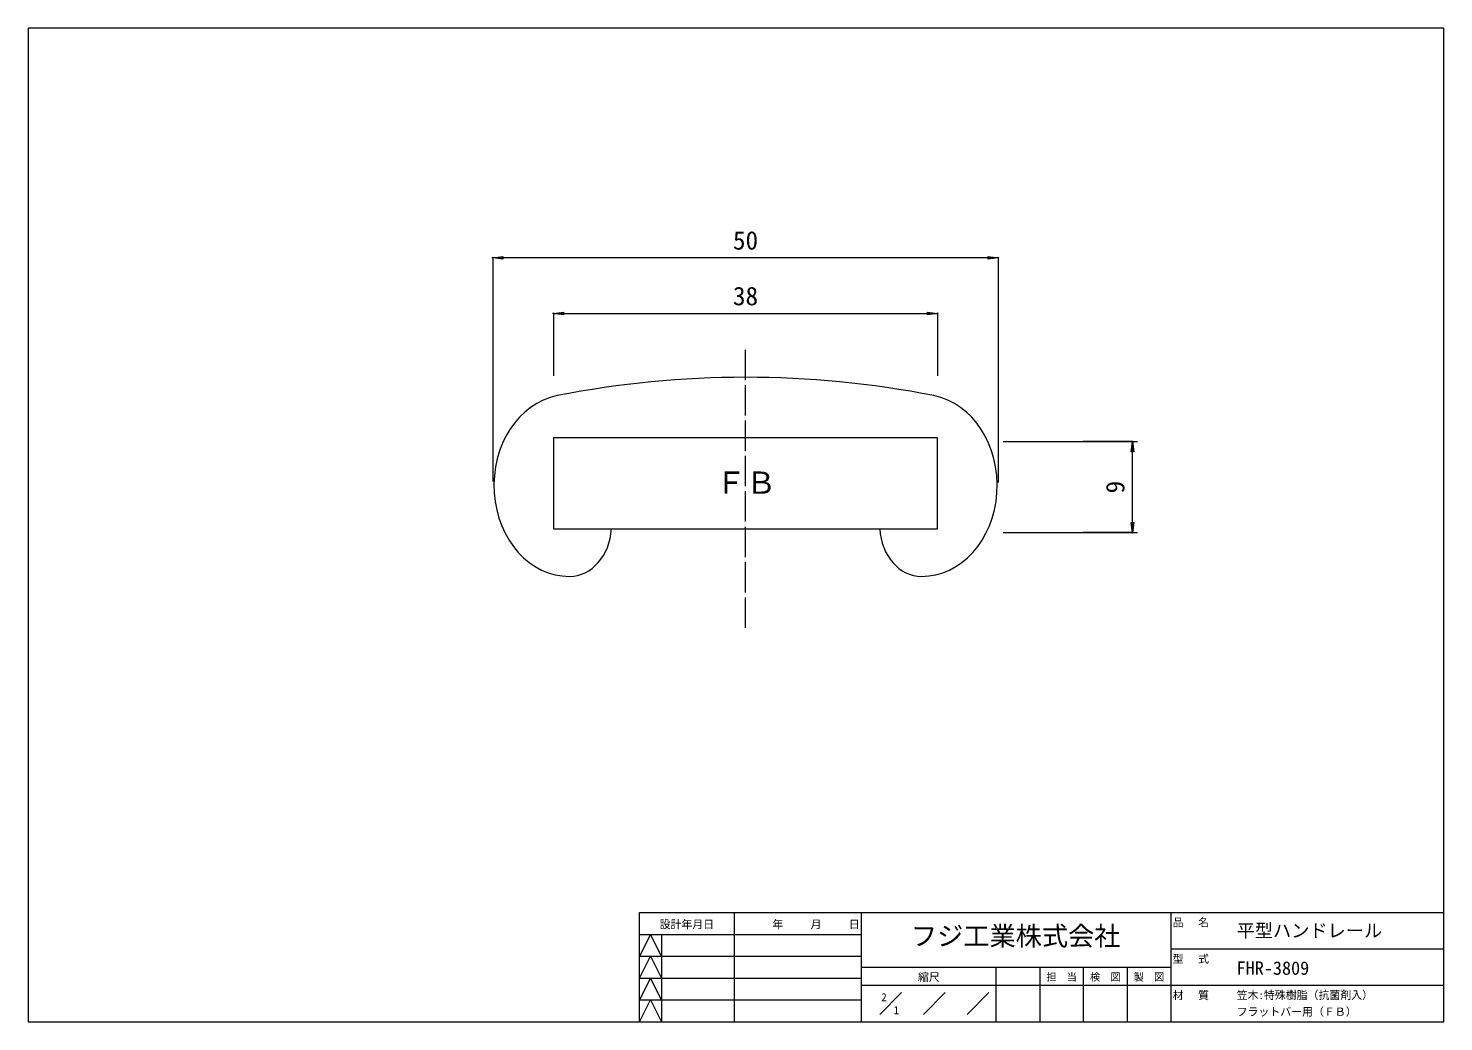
# Model space of a CAD drawing. Units: millimetres at full size, sheet at 2:1. Extents: x -66 to 74, y -49 to 49.
import ezdxf
from ezdxf.enums import TextEntityAlignment as Align

# ---------------------------------------------------------------- set-up
doc = ezdxf.new("R2010")
doc.units = ezdxf.units.MM
doc.header["$LTSCALE"] = 0.5
doc.header["$PDMODE"] = 32
doc.header["$PDSIZE"] = 0.1
doc.linetypes.add('LONG_DASHED1', pattern=[7, 6, -1])
doc.layers.add('0-0_0', color=7, linetype='Continuous')
for name, color, linetype, lineweight in [('0-1_LEVEL001', 7, 'Continuous', 20), ('0-2_LEVEL002', 7, 'Continuous', 20), ('F-0', 7, 'Continuous', 18)]:
    doc.layers.add(name, color=color, linetype=linetype, lineweight=lineweight)
doc.styles.add('ＭＳ ゴシック', font='')
doc.styles.get('ＭＳ ゴシック').set_extended_font_data('MS Gothic')

msp = doc.modelspace()

# ---------------------------------------------------------------- linework, layer by layer
at = {"layer": '0-1_LEVEL001'}
for p, q in [((29.5611, 26.5734), (-20.4389, 26.5734)), ((-20.4389, 26.5734), (-20.4389, 4.4267)), ((29.5611, 26.5734), (29.5611, 4.3178)), ((-14.4389, 21.0667), (-14.4389, 14.8894)), ((-14.4389, 21.0667), (23.5611, 21.0667)), ((23.5611, 21.0667), (23.5611, 14.8894)), ((-14.4389, 8.7397), (-14.4389, -0.2603)), ((23.5611, -0.2603), (23.5611, 8.7397)), ((30.0611, 8.3814), (43.3459, 8.3814)), ((42.8459, 8.3814), (37.9167, 8.3814)), ((42.8459, -0.6186), (42.8459, 8.3814)), ((-8.7189, -0.2603), (17.8411, -0.2603)), ((30.0611, -0.6186), (43.3459, -0.6186)), ((42.8459, -0.6186), (37.9167, -0.6186))]:
    msp.add_line(p, q, dxfattribs=at)
at = {"layer": '0-1_LEVEL001', "linetype": 'LONG_DASHED1'}
msp.add_line((4.5611, -10.0379), (4.5611, 17.8007), dxfattribs=at)
at = {"layer": '0-1_LEVEL001'}
for points in [[(-19.4389, 26.4418), (-20.4389, 26.5734), (-19.4389, 26.7051)], [(28.5611, 26.7051), (29.5611, 26.5734), (28.5611, 26.4418)], [(-13.4389, 20.9351), (-14.4389, 21.0667), (-13.4389, 21.1984)], [(23.5611, 21.0667), (22.5611, 20.9351), (22.5611, 21.1984)], [(42.7142, 7.3814), (42.8459, 8.3814), (42.9775, 7.3814)], [(42.9775, 0.3814), (42.8459, -0.6186), (42.7142, 0.3814)]]:
    msp.add_lwpolyline(points, close=True, dxfattribs=at)
at = {"layer": '0-1_LEVEL001', "color": 4}
for p in [(-20.4389, 26.5734), (29.5611, 26.5734), (-14.4389, 21.0667), (23.5611, 21.0667), (42.8459, 8.3814), (42.8459, -0.6186)]:
    msp.add_point(p, dxfattribs=at)
at = {"layer": '0-2_LEVEL002'}
for p, q in [((23.5611, 8.7397), (-14.4389, 8.7397)), ((-14.4389, -0.2603), (-8.7189, -0.2603)), ((17.8411, -0.2603), (23.5611, -0.2603))]:
    msp.add_line(p, q, dxfattribs=at)
for centre, major_axis, start_param, end_param in [((4.5611, -125.2603), (0, 140), 6.12218524, 6.44418511), ((-12.8689, 4.0456), (0, 9), 0.16099981, 3.14393331), ((21.9911, 4.0456), (0, 9), 3.13925173, 6.12218524), ((-12.8611, 0.0456), (0, 5), 3.14393331, 4.65118075), ((21.9834, 0.0456), (0, 5), 1.63200429, 3.13925173)]:
    msp.add_ellipse(centre, major_axis=major_axis, ratio=0.83, start_param=start_param, end_param=end_param, dxfattribs=at)
at = {"layer": 'F-0'}
for p, q in [((3.4355, -38.2115), (3.4355, -49.0115)), ((16.0355, -49.0115), (16.0355, -38.2115)), ((46.6355, -38.2115), (46.6355, -49.0115)), ((-5.9245, -40.3715), (16.0355, -40.3715)), ((-3.7645, -40.3715), (-3.7645, -49.0115)), ((46.6355, -41.8115), (73.6355, -41.8115)), ((-5.9245, -42.5315), (16.0355, -42.5315)), ((-5.9245, -44.6915), (16.0355, -44.6915)), ((16.0355, -43.6115), (46.6355, -43.6115)), ((29.3555, -49.0115), (29.3555, -43.6115)), ((33.6755, -43.6115), (33.6755, -49.0115)), ((37.9955, -49.0115), (37.9955, -43.6115)), ((42.3155, -43.6115), (42.3155, -49.0115)), ((16.0355, -45.4115), (46.6355, -45.4115)), ((17.8355, -48.2915), (19.9955, -46.1315)), ((22.1555, -48.2915), (24.3155, -46.1315)), ((26.4755, -48.2915), (28.6355, -46.1315)), ((46.6355, -45.4115), (73.6355, -45.4115)), ((-5.9245, -46.8515), (16.0355, -46.8515))]:
    msp.add_line(p, q, dxfattribs=at)
msp.add_lwpolyline([(-66.4045, -49.0115), (73.6355, -49.0115), (73.6355, 49.2685), (-66.4045, 49.2685)], close=True, dxfattribs=at)
for points in [[(-5.9245, -49.0115), (-5.9245, -38.2115), (73.6355, -38.2115)], [(-3.7645, -42.5315), (-4.8445, -40.3715), (-5.9245, -42.5315)], [(-5.9245, -44.6915), (-4.8445, -42.5315), (-3.7645, -44.6915)], [(-3.7645, -46.8515), (-4.8445, -44.6915), (-5.9245, -46.8515)], [(-5.9245, -49.0115), (-4.8445, -46.8515), (-3.7645, -49.0115)]]:
    msp.add_lwpolyline(points, dxfattribs=at)

# ---------------------------------------------------------------- texts
at = {"layer": '0-0_0', "style": 'ＭＳ ゴシック'}
for s, height, p in [('平型ハンドレール', 1.32, (53.1464, -41.0593)), ('FHR-3809', 1.32, (53.1464, -44.7632)), ('2', 0.7918, (17.9926, -47.2214)), ('1', 0.7918, (19.2255, -48.5073))]:
    msp.add_text(s, height=height, dxfattribs=at).set_placement(p, align=Align.BOTTOM_LEFT)
at = {"layer": '0-1_LEVEL001', "style": 'ＭＳ ゴシック'}
for s, height, p in [('50', 1.833, (3.3111, 26.8234)), ('38', 1.833, (3.3111, 21.3167)), ('ＦＢ', 2.199, (1.603, 2.5575))]:
    msp.add_text(s, height=height, dxfattribs=at).set_placement(p, align=Align.BOTTOM_LEFT)
msp.add_text('9', height=1.833, rotation=90, dxfattribs=at).set_placement((42.5959, 3.2564), align=Align.BOTTOM_LEFT)
at = {"layer": 'F-0', "style": 'ＭＳ ゴシック'}
for s, height, p in [('設計年月日', 0.7918, (-3.9445, -40.0115)), ('年', 0.7918, (7.2155, -40.0115)), ('月', 0.7918, (10.9955, -40.0115)), ('日', 0.7918, (14.7755, -40.0115)), ('品', 0.7918, (46.8155, -39.8315)), ('名', 0.7918, (49.3355, -39.8315)), ('フジ工業株式会社', 1.9, (20.9237, -42.0486)), ('型', 0.7918, (46.8155, -43.4315)), ('式', 0.7918, (49.3355, -43.4315)), ('縮尺', 0.7918, (21.6155, -45.2315)), ('担\u3000当', 0.739, (34.3235, -45.1835)), ('検\u3000図', 0.739, (38.6435, -45.1835)), ('製\u3000図', 0.739, (42.9635, -45.1835)), ('材', 0.7918, (46.8155, -47.0315)), ('質', 0.7918, (49.3355, -47.0315)), ('笠木:特殊樹脂（抗菌剤入）', 0.7918, (53.1464, -47.0137)), ('フラットバー用（ＦＢ）', 0.7918, (53.1464, -48.663))]:
    msp.add_text(s, height=height, dxfattribs=at).set_placement(p, align=Align.BOTTOM_LEFT)

doc.saveas('drawing.dxf')
